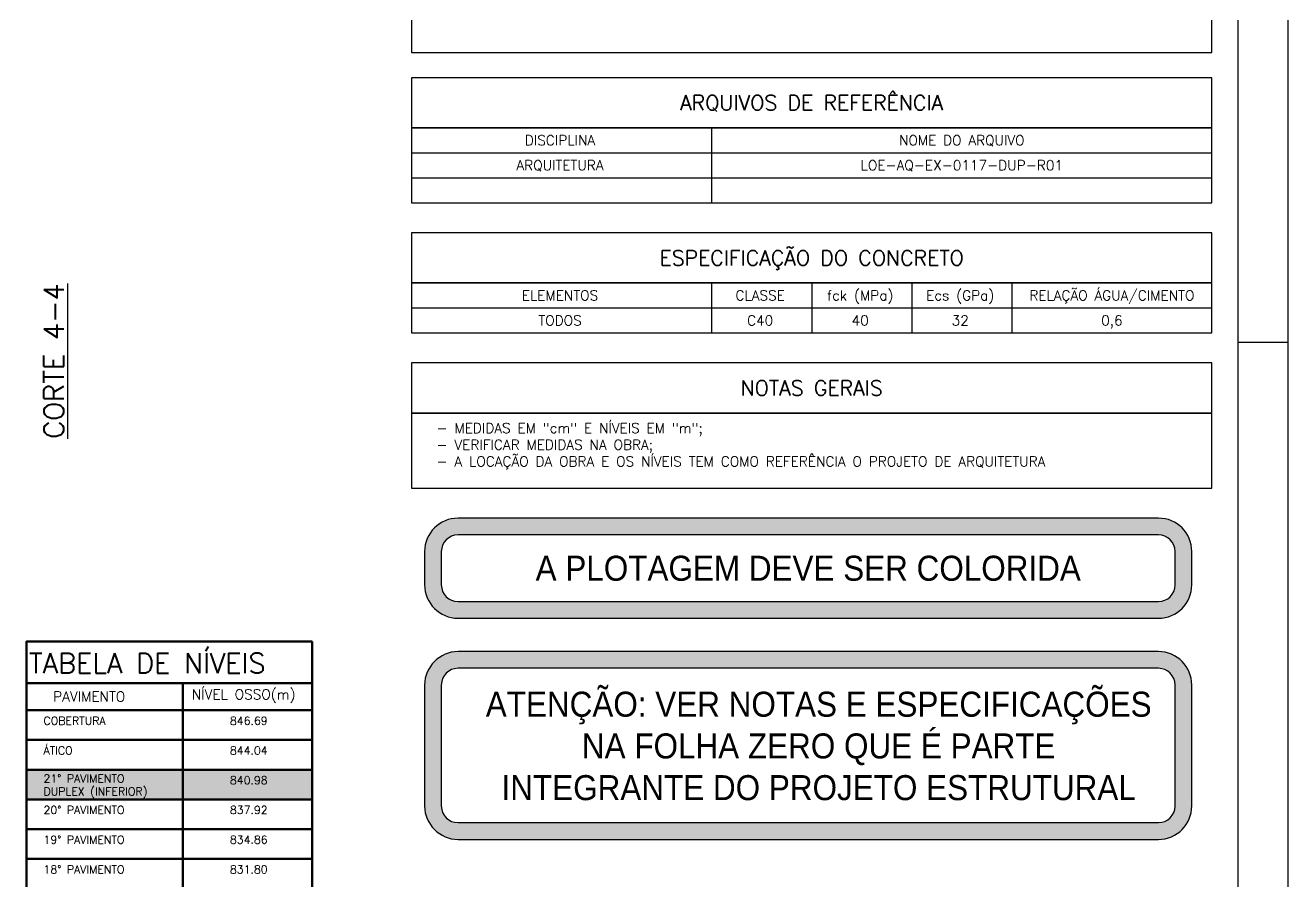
# Model space of a CAD drawing. Header units: millimetres. Extents: x -2368 to 4502, y -2283 to 2217.
# Drawn here: x 3240 to 4502, y -1337 to -482 of the extents above; entities that cross this region are included whole.
import ezdxf
from ezdxf.enums import TextEntityAlignment as Align

# ---------------------------------------------------------------- set-up
doc = ezdxf.new("R2010")
doc.units = ezdxf.units.MM
doc.header["$LTSCALE"] = 50
doc.layers.add('ARQ-ANO-TXT', color=2, linetype='Continuous', lineweight=9)
doc.layers.add('ARQ-DET', color=1, linetype='Continuous', lineweight=9)
for name, color, linetype in [('F-AUX', 2, 'Continuous'), ('F-CORTE', 4, 'Continuous'), ('F-COTAS', 106, 'Continuous'), ('F-DET_LINHA', 1, 'Continuous'), ('F-DET_TEXTO', 3, 'Continuous'), ('F-HACHURA-DET', 1, 'Continuous'), ('F-MARGEM', 1, 'Continuous'), ('F-TEXTO', 6, 'Continuous'), ('F-TEXTO-CYAN', 4, 'Continuous')]:
    doc.layers.add(name, color=color, linetype=linetype)
doc.styles.add('100-RL-R080', font='arial.ttf', dxfattribs={"width": 0.9, "height": 20})
doc.styles.add('8718-AE-BARR-FORM-R09$0$ROMANS', font='romans.shx', dxfattribs={"oblique": 20})
doc.styles.add('CP-TEXTO', font='romans.shx')
doc.styles.add('MCP', font='romans.shx')
doc.styles.add('ROMANS', font='romans.shx')

# ---------------------------------------------------------------- blocks, each defined once
blk = doc.blocks.new('A0-1L_900')
at = {"layer": 'F-MARGEM', "color": 2}
blk.add_line((136.4, 29.7), (137.4, 29.7), dxfattribs=at)
blk.add_lwpolyline([(0, 0), (0, 90), (137.4, 90), (137.4, 0)], close=True, dxfattribs=at)
at = {"layer": 'F-MARGEM', "color": 7}
blk.add_lwpolyline([(2.5, 89), (136.4, 89), (136.4, 1), (2.5, 1)], close=True, dxfattribs=at)
blk = doc.blocks.new('A$C037E4E7A')
h = blk.add_hatch(color=253)
h.dxf.hatch_style = 1
h.paths.add_polyline_path([(285.3, 928.1), (0, 928.1), (0, 957.8), (285.3, 957.8)])
at = {"layer": 'ARQ-DET', "lineweight": 50}
for p, q in [((285.3, 1086), (285.3, 0)), ((156.2, 1044.3), (156.2, 0)), ((0, 1017.2), (285.3, 1017.2)), ((0, 987.5), (285.3, 987.5)), ((0, 957.8), (285.3, 957.8)), ((0, 928.1), (285.3, 928.1)), ((0, 898.4), (285.3, 898.4)), ((0, 868.8), (285.3, 868.8)), ((0, 839.1), (285.3, 839.1)), ((0, 809.4), (285.3, 809.4)), ((0, 779.7), (285.3, 779.7)), ((0, 750), (285.3, 750)), ((0, 720.3), (285.3, 720.3)), ((0, 690.6), (285.3, 690.6)), ((0, 660.9), (285.3, 660.9)), ((0, 631.3), (285.3, 631.3)), ((0, 601.6), (285.3, 601.6)), ((0, 571.9), (285.3, 571.9)), ((0, 542.2), (285.3, 542.2)), ((0, 512.5), (285.3, 512.5)), ((0, 482.8), (285.3, 482.8)), ((0, 425), (285.3, 425)), ((0, 379.7), (285.3, 379.7)), ((0, 334.4), (285.3, 334.4)), ((0, 289.1), (285.3, 289.1)), ((0, 243.7), (285.3, 243.7)), ((0, 195.3), (285.3, 195.3)), ((0, 146.9), (285.3, 146.9)), ((0, 98.4), (285.3, 98.4)), ((0, 65.6), (285.3, 65.6)), ((0, 32.8), (285.3, 32.8)), ((0, 0), (285.3, 0))]:
    blk.add_line(p, q, dxfattribs=at)
at = {"layer": 'ARQ-DET', "lineweight": 70}
blk.add_line((0, 1044.3), (285.3, 1044.3), dxfattribs=at)
at = {"layer": 'ARQ-DET', "lineweight": 50}
blk.add_lwpolyline([(285.3, 0), (0, 0), (0, 1086), (285.3, 1086)], dxfattribs=at)
at = {"layer": 'ARQ-ANO-TXT', "color": 4, "lineweight": 20, "insert": (2.2, 1074.2), "char_height": 20, "width": 545.423, "attachment_point": 1, "style": 'ROMANS'}
blk.add_mtext('TABELA DE NÍVEIS ', dxfattribs=at)
at = {"layer": 'ARQ-ANO-TXT', "color": 4, "char_height": 10, "attachment_point": 1, "style": 'ROMANS'}
for s, insert, width in [('PAVIMENTO', (26.6, 1035.9), 124.262), ('NÍVEL OSSO(m)', (165.1, 1038.1), 127.869)]:
    blk.add_mtext(s, dxfattribs=dict(at, insert=insert, width=width))
at = {"layer": 'F-AUX', "char_height": 8, "attachment_point": 1, "style": 'ROMANS'}
for s, insert, width in [('COBERTURA', (16.9, 1010.7), 88.586), ('846.69', (203.2, 1010.7), 44.093), ('ÁTICO', (16.9, 981), 43.291), ('844.04', (203.2, 981), 44.093), ('21° PAVIMENTO', (16.9, 953), 110.633), ('840.98', (203.2, 951.3), 44.093), ('DUPLEX (INFERIOR)', (16.9, 940.1), 139.329), ('20° PAVIMENTO', (16.9, 921.6), 110.633), ('837.92', (203.2, 921.6), 44.093), ('19° PAVIMENTO', (16.9, 891.9), 110.633), ('834.86', (203.2, 891.9), 44.093), ('18° PAVIMENTO', (16.9, 862.2), 110.633), ('831.80', (203.2, 862.2), 44.093), ('17° PAVIMENTO', (16.9, 832.6), 110.633), ('828.74', (203.2, 832.6), 44.093), ('16° PAVIMENTO', (16.9, 802.9), 110.633), ('825.68', (203.2, 802.9), 44.093), ('15° PAVIMENTO', (16.9, 773.2), 110.633), ('822.62', (203.2, 773.2), 44.093), ('14° PAVIMENTO', (16.9, 743.5), 110.633), ('819.56', (203.2, 743.5), 44.093), ('13° PAVIMENTO', (16.9, 713.8), 110.633), ('816.50', (203.2, 713.8), 44.093), ('12° PAVIMENTO', (16.9, 684.1), 110.633), ('813.44', (203.2, 684.1), 44.093), ('11° PAVIMENTO', (16.9, 654.4), 110.633), ('810.38', (203.2, 654.4), 44.093), ('10° PAVIMENTO', (16.9, 624.7), 110.633), ('807.32', (203.2, 624.7), 44.093), ('9° PAVIMENTO', (16.9, 595.1), 102.616), ('804.26', (203.2, 595.1), 44.093), ('8° PAVIMENTO', (16.9, 565.4), 102.616), ('801.20', (203.2, 565.4), 44.093), ('7° PAVIMENTO', (16.9, 535.7), 102.616), ('798.14', (203.2, 535.7), 44.093), ('6° PAVIMENTO', (16.9, 506), 102.616), ('795.08', (203.2, 506), 44.093), ('791.50 (LAZER)', (163.8, 477.9), 196.167), ('5° PAVIMENTO', (16.9, 460.7), 102.616), ('790.58 (LJ. TÉCNICA)', (172.7, 454.9), 92.185), ('4° PAVIMENTO', (16.9, 418.5), 102.616), ('787.16', (203.2, 410), 44.093), ('3° PAVIMENTO', (16.9, 373.2), 102.616), ('783.74', (203.2, 364.1), 44.093), ('2° PAVIMENTO', (16.9, 327.9), 102.616), ('780.32', (203.2, 318), 44.093), ('1° PAVIMENTO', (16.9, 282.6), 102.616), ('776.90 ', (203.2, 272.7), 48.101), ('TÉRREO ', (13.8, 231), 62.932), ('(NÍVEL ACESSO)', (13.8, 213.8), 114.24), ('773.50', (203.2, 214.9), 44.093), ('1º SUBSOLO', (13.8, 182.6), 85.781), ('770.44 (ACADEMIA )', (159.9, 186.2), 177.647), ('768.64 (LOBBY NR)', (162.5, 165.4), 129.473), ('2º SUBSOLO', (13.8, 134.1), 85.781), ('767.20 (RECEPÇÃO)', (164.8, 134.1), 137.089), ('765.04 (LOJA )', (181.3, 116.9), 97.405), ('3° SUBSOLO - ESTAC.', (13.8, 85.7), 151.92), ('761.44', (203.2, 85.7), 44.093), ('4° SUBSOLO - ESTAC.', (13.8, 52.9), 151.92), ('758.38', (203.2, 52.9), 44.093), ('5° SUBSOLO - ESTAC', (13.8, 20.1), 147.911), ('755.32', (203.2, 20.1), 44.093)]:
    blk.add_mtext(s, dxfattribs=dict(at, insert=insert, width=width))

msp = doc.modelspace()

# ---------------------------------------------------------------- hatches: boundary and pattern name
at = {"layer": 'F-COTAS'}
h = msp.add_hatch(dxfattribs=at)
h.set_pattern_fill('ANSI32', color=256)
h.paths.add_polyline_path([(3734.937, -499.327), (3843.271, -499.327), (3843.271, -484.327), (3734.937, -484.327)], flags=9)
h = msp.add_hatch(dxfattribs=at)
h.set_pattern_fill('ANSI32', color=256)
h.paths.add_polyline_path([(3735.281, -576.947), (3797.424, -576.947), (3797.424, -561.947), (3735.281, -561.947)], flags=9)
h = msp.add_hatch(dxfattribs=at)
h.set_pattern_fill('ANSI32', color=256)
h.paths.add_polyline_path([(3734.937, -596.607), (3843.271, -596.607), (3843.271, -581.607), (3734.937, -581.607)], flags=9)
h = msp.add_hatch(dxfattribs=at)
h.set_pattern_fill('ANSI32', color=256)
h.paths.add_polyline_path([(3735.281, -674.227), (3797.424, -674.227), (3797.424, -659.227), (3735.281, -659.227)], flags=9)
h = msp.add_hatch(dxfattribs=at)
h.set_pattern_fill('ANSI32', color=256)
h.paths.add_polyline_path([(3734.937, -693.887), (3843.271, -693.887), (3843.271, -678.887), (3734.937, -678.887)], flags=9)
h = msp.add_hatch(dxfattribs=at)
h.set_pattern_fill('ANSI32', color=256)
h.paths.add_polyline_path([(4209.73, -693.181), (4289.492, -693.181), (4289.492, -678.181), (4209.73, -678.181)], flags=9)
h = msp.add_hatch(dxfattribs=at)
h.set_pattern_fill('ANSI32', color=256)
h.paths.add_polyline_path([(4209.73, -713.134), (4360.445, -713.134), (4360.445, -698.134), (4209.73, -698.134)], flags=9)
h = msp.add_hatch(dxfattribs=at)
h.set_pattern_fill('ANSI32', color=256)
h.paths.add_polyline_path([(3288.705, -903.5), (3288.705, -713.262), (3252.705, -713.262), (3252.705, -903.5)], flags=9)
h = msp.add_hatch(dxfattribs=at)
h.set_pattern_fill('ANSI32', color=256)
h.paths.add_polyline_path([(3831.341, -765.276), (4233.96, -765.276), (4233.96, -750.276), (3831.341, -750.276)], flags=9)
h = msp.add_hatch(dxfattribs=at)
h.set_pattern_fill('ANSI32', color=256)
h.paths.add_polyline_path([(3657.126, -1282.907), (4364.983, -1282.907), (4364.983, -830.288), (3657.126, -830.288)], flags=9)
at = {"layer": 'F-HACHURA-DET'}
h = msp.add_hatch(color=253, dxfattribs=at)
h.paths.add_polyline_path([(3639.195, -1007.243), (3639.195, -1040.576, 0.41421356), (3672.529, -1073.909), (4372.529, -1073.909, 0.41421356), (4405.862, -1040.576), (4405.862, -1007.243, 0.41421356), (4372.529, -973.909), (3672.529, -973.909, 0.41421356)])
h.paths.add_polyline_path([(3655.862, -1007.243), (3655.862, -1040.576, 0.41421356), (3672.529, -1057.243), (4372.529, -1057.243, 0.41421356), (4389.195, -1040.576), (4389.195, -1007.243, 0.41421356), (4372.529, -990.576), (3672.529, -990.576, 0.41421356)], flags=16)
h.paths.add_polyline_path([(3740.228, -994.696), (3740.228, -1054.942), (4305.876, -1054.942), (4305.876, -994.696)], flags=8)
h = msp.add_hatch(color=253, dxfattribs=at)
h.paths.add_polyline_path([(3639.195, -1261.407, 0.41421356), (3672.529, -1294.74), (4372.529, -1294.74, 0.41421356), (4405.862, -1261.407), (4405.862, -1140.576, 0.41421356), (4372.529, -1107.243), (3672.529, -1107.243, 0.41421356), (3639.195, -1140.576)])
h.paths.add_polyline_path([(3655.862, -1140.576, -0.41421356), (3672.529, -1123.909), (4372.529, -1123.909, -0.41421356), (4389.195, -1140.576), (4389.195, -1261.407, -0.41421356), (4372.529, -1278.073), (3672.529, -1278.073, -0.41421356), (3655.862, -1261.407)], flags=16)
h.paths.add_polyline_path([(3694.762, -1275.308), (4372.762, -1275.308), (4372.762, -1133.704), (3694.762, -1133.704)], flags=8)

# ---------------------------------------------------------------- linework, layer by layer
at = {"layer": 'F-DET_LINHA'}
for p, q in [((3625.967, -583.909), (4425.967, -583.909)), ((3925.967, -583.909), (3925.967, -608.909)), ((3625.967, -608.909), (4425.967, -608.909)), ((3625.967, -608.909), (4425.967, -608.909)), ((3925.967, -608.909), (3925.967, -658.909)), ((3625.967, -633.909), (4425.967, -633.909)), ((3625.967, -738.909), (4425.967, -738.909)), ((3925.967, -738.909), (3925.967, -763.909)), ((4025.967, -738.909), (4025.967, -763.909)), ((4125.967, -738.909), (4125.967, -763.909)), ((4225.967, -738.909), (4225.967, -763.909)), ((3625.967, -763.909), (4425.967, -763.909)), ((3625.967, -763.909), (4425.967, -763.909)), ((3925.967, -763.909), (3925.967, -788.909)), ((4025.967, -763.909), (4025.967, -788.909)), ((4125.967, -763.909), (4125.967, -788.909)), ((4225.967, -763.909), (4225.967, -788.909)), ((3625.967, -788.909), (4425.967, -788.909)), ((3625.967, -868.909), (4425.967, -868.909)), ((3625.967, -943.909), (4425.967, -943.909))]:
    msp.add_line(p, q, dxfattribs=at)
at = {"layer": 'F-DET_LINHA', "color": 1}
msp.add_lwpolyline([(3625.967, -508.909), (4425.967, -508.909), (4425.967, 191.091), (3625.967, 191.091)], close=True, dxfattribs=at)
at = {"layer": 'F-DET_LINHA'}
for points in [[(3625.967, -583.909), (4425.967, -583.909), (4425.967, -533.909), (3625.967, -533.909)], [(3625.967, -658.909), (4425.967, -658.909), (4425.967, -583.909), (3625.967, -583.909)], [(3625.967, -738.909), (4425.967, -738.909), (4425.967, -688.909), (3625.967, -688.909)], [(3625.967, -788.909), (4425.967, -788.909), (4425.967, -738.909), (3625.967, -738.909)], [(3625.967, -868.909), (4425.967, -868.909), (4425.967, -818.909), (3625.967, -818.909)], [(3625.967, -943.909), (4425.967, -943.909), (4425.967, -868.909), (3625.967, -868.909)]]:
    msp.add_lwpolyline(points, close=True, dxfattribs=at)
for points in [[(3672.529, -1073.909), (4372.529, -1073.909, 0.41421356), (4405.862, -1040.576), (4405.862, -1007.243, 0.41421356), (4372.529, -973.909), (3672.529, -973.909, 0.41421356), (3639.195, -1007.243), (3639.195, -1040.576, 0.41421356)], [(3672.529, -1057.243), (4372.529, -1057.243, 0.41421356), (4389.195, -1040.576), (4389.195, -1007.243, 0.41421356), (4372.529, -990.576), (3672.529, -990.576, 0.41421356), (3655.862, -1007.243), (3655.862, -1040.576, 0.41421356)], [(3672.529, -1294.74), (4372.529, -1294.74, 0.41421356), (4405.862, -1261.407), (4405.862, -1140.576, 0.41421356), (4372.529, -1107.243), (3672.529, -1107.243, 0.41421356), (3639.195, -1140.576), (3639.195, -1261.407, 0.41421356)], [(3672.529, -1278.073), (4372.529, -1278.073, 0.41421356), (4389.195, -1261.407), (4389.195, -1140.576, 0.41421356), (4372.529, -1123.909), (3672.529, -1123.909, 0.41421356), (3655.862, -1140.576), (3655.862, -1261.407, 0.41421356)]]:
    msp.add_lwpolyline(points, format="xyb", close=True, dxfattribs=at)

# ---------------------------------------------------------------- block references
msp.add_blockref('A$C037E4E7A', (3241.419, -2182.993))
at = {"layer": 'F-MARGEM', "linetype": 'Continuous', "xscale": 50, "yscale": 50, "zscale": 50}
msp.add_blockref('A0-1L_900', (-2368.283, -2282.993), dxfattribs=at)

# ---------------------------------------------------------------- texts
at = {"layer": 'F-CORTE', "color": 6, "linetype": 'Continuous', "style": 'MCP'}
msp.add_text('%%UCORTE 4-4', height=20, rotation=90, dxfattribs=at).set_placement((3278.705, -894.5))
at = {"layer": 'F-DET_TEXTO', "color": 4, "style": '8718-AE-BARR-FORM-R09$0$ROMANS'}
for s, p in [('ARQUIVOS DE REFERÊNCIA', (4025.967, -558.909)), ('ESPECIFICAÇÃO DO CONCRETO', (4025.967, -713.909)), ('NOTAS GERAIS', (4025.967, -843.909))]:
    msp.add_text(s, height=15, dxfattribs=at).set_placement(p, align=Align.MIDDLE_CENTER)
at = {"layer": 'F-TEXTO', "color": 4, "style": 'MCP'}
for s, p in [('DISCIPLINA', (3774.455, -596.409)), ('NOME DO ARQUIVO', (4175.967, -596.409)), ('RELAÇÃO ÁGUA/CIMENTO', (4325.967, -751.409)), ('ELEMENTOS', (3774.455, -751.409)), ('CLASSE', (3974.455, -751.409)), ('fck (MPa)', (4074.455, -751.409)), ('Ecs (GPa)', (4174.455, -751.409))]:
    msp.add_text(s, height=10, dxfattribs=at).set_placement(p, align=Align.MIDDLE_CENTER)
at = {"layer": 'F-TEXTO', "color": 3, "style": 'MCP'}
for s, p in [('ARQUITETURA', (3774.455, -621.409)), ('LOE-AQ-EX-0117-DUP-R01', (4175.967, -621.409)), ('TODOS', (3774.455, -776.409)), ('C40', (3974.455, -776.409)), ('40', (4074.455, -776.409)), ('32', (4174.455, -776.409)), ('0,6', (4325.967, -776.409))]:
    msp.add_text(s, height=10, dxfattribs=at).set_placement(p, align=Align.MIDDLE_CENTER)
at = {"layer": 'F-TEXTO', "color": 3, "insert": (3650.967, -878.909), "char_height": 10, "width": 840.80067, "attachment_point": 1, "style": 'CP-TEXTO'}
msp.add_mtext('- MEDIDAS EM "cm" E NÍVEIS EM "m";\\P- VERIFICAR MEDIDAS NA OBRA;\\P- A LOCAÇÃO DA OBRA E OS NÍVEIS TEM COMO REFERÊNCIA O PROJETO DE ARQUITETURA', dxfattribs=at)
at = {"layer": 'F-TEXTO-CYAN', "style": '100-RL-R080', "width": 0.9}
msp.add_text('A PLOTAGEM DEVE SER COLORIDA', height=25, dxfattribs=at).set_placement((4022.529, -1023.909), align=Align.MIDDLE_CENTER)
at = {"layer": 'F-TEXTO-CYAN', "insert": (4032.964, -1201.59), "char_height": 25, "attachment_point": 5, "style": '100-RL-R080'}
msp.add_mtext_dynamic_manual_height_columns('ATENÇÃO: VER NOTAS E ESPECIFICAÇÕES NA FOLHA ZERO QUE É PARTE INTEGRANTE DO PROJETO ESTRUTURAL', width=668.09553, gutter_width=12.5, heights=[0], dxfattribs=at)

doc.saveas('drawing.dxf')
